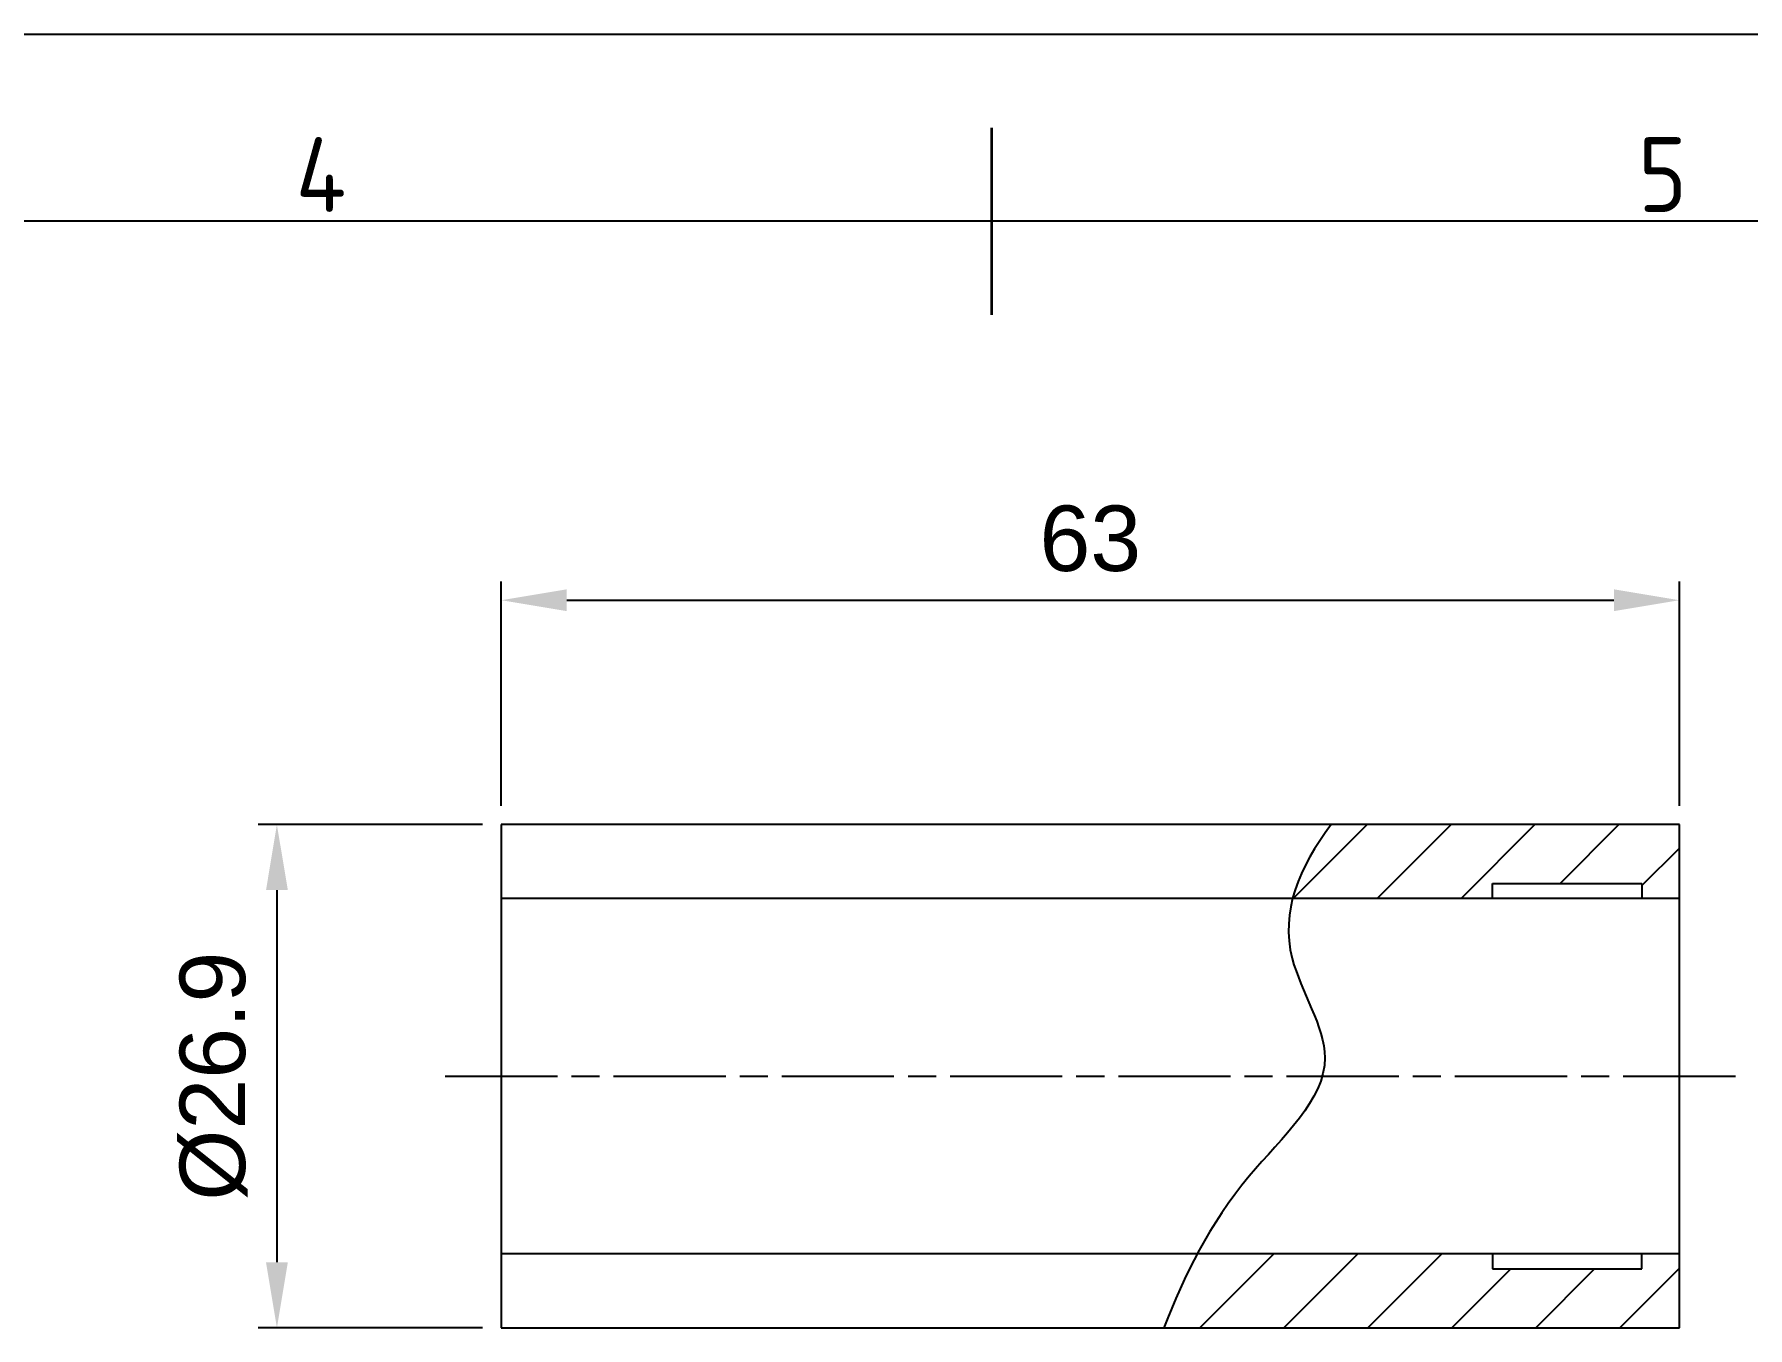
# Model space of a CAD drawing. Header units: millimetres. Extents: x 2729 to 3323, y 1345 to 1799.
# Drawn here: x 2975 to 3066.6, y 1729.4 to 1798.6 of the extents above; entities that cross this region are included whole.
import ezdxf
from ezdxf.enums import TextEntityAlignment as Align

# ---------------------------------------------------------------- set-up
doc = ezdxf.new("R2010")
doc.units = ezdxf.units.MM
doc.header["$LTSCALE"] = 0.5
doc.linetypes.add('AM_ISO08W050', pattern=[18, 12, -1.5, 3, -1.5])
doc.linetypes.add('HIDDEN', pattern=[9.525, 6.35, -3.175])
for name, color, linetype, lineweight in [('AM_5', 3, 'Continuous', 25), ('AM_7', 4, 'AM_ISO08W050', 25), ('AM_BOR', 7, 'Continuous', 50)]:
    doc.layers.add(name, color=color, linetype=linetype, lineweight=lineweight)
doc.styles.add('ACISOTS', font='isocp.shx')
doc.styles.get("Standard").update_dxf_attribs({"font": 'arial.ttf'})
doc.dimstyles.new('AM_ISO$0', dxfattribs={"dimtxt": 3.5, "dimasz": 3.5, "dimexe": 1, "dimexo": 1, "dimgap": 1.5, "dimtad": 1, "dimdsep": 46, "dimtxsty": 'Standard', "dimcen": 0, "dimclrd": 256, "dimclre": 256, "dimclrt": 2, "dimadec": 0, "dimazin": 2, "dimtp": 0.1, "dimtm": 0.1, "dimtfac": 0.71, "dimtdec": 3, "dimtmove": 0, "dimatfit": 3, "dimfxl": 1, "dimlwd": -1, "dimlwe": -1, "dimarcsym": 1})

# ---------------------------------------------------------------- blocks, each defined once
blk = doc.blocks.new('ISO_A2')
blk.add_line((584, 410), (10, 410))
at = {"layer": 'AM_BOR', "color": 1, "lineweight": 25}
blk.add_line((0, 420), (594, 420), dxfattribs=at)
at = {"layer": 'AM_BOR', "color": 2, "lineweight": 35}
blk.add_line((297, 405), (297, 415), dxfattribs=at)
at = {"layer": 'AM_BOR', "color": 1, "lineweight": 25, "style": 'ACISOTS'}
for s, p in [('4', (261.125, 412.5)), ('5', (332.875, 412.5))]:
    blk.add_text(s, height=4, dxfattribs=at).set_placement(p, align=Align.MIDDLE)
blk = doc.blocks.new('*D81')
at = {"layer": 'AM_5', "linetype": 'ByBlock', "transparency": 16777216}
for p, q in [((2998.931, 1756.335), (2986.931, 1756.335)), ((2987.931, 1752.835), (2987.931, 1732.935)), ((2998.931, 1729.435), (2986.931, 1729.435))]:
    blk.add_line(p, q, dxfattribs=at)
at = {"layer": 'AM_5', "transparency": 16777216}
for points in [[(2987.348, 1752.835), (2988.515, 1752.835), (2987.931, 1756.335)], [(2987.348, 1732.935), (2988.515, 1732.935), (2987.931, 1729.435)]]:
    blk.add_solid(points, dxfattribs=at)
at = {"layer": 'Defpoints', "color": 0, "transparency": 16777216}
for p in [(2999.931, 1756.335), (2987.931, 1729.435), (2999.931, 1729.435)]:
    blk.add_point(p, dxfattribs=at)
at = {"layer": 'AM_5', "color": 2, "transparency": 16777216, "insert": (2984.547, 1742.885), "char_height": 3.5, "attachment_point": 5, "rotation": 90}
blk.add_mtext('%%C26.9', dxfattribs=at)
blk = doc.blocks.new('*D82')
at = {"layer": 'AM_5', "linetype": 'ByBlock', "transparency": 16777216}
for p, q in [((2999.931, 1757.335), (2999.931, 1769.335)), ((3062.931, 1757.335), (3062.931, 1769.335)), ((3003.431, 1768.335), (3059.431, 1768.335))]:
    blk.add_line(p, q, dxfattribs=at)
at = {"layer": 'AM_5', "transparency": 16777216}
for points in [[(3003.431, 1768.919), (3003.431, 1767.752), (2999.931, 1768.335)], [(3059.431, 1768.919), (3059.431, 1767.752), (3062.931, 1768.335)]]:
    blk.add_solid(points, dxfattribs=at)
at = {"layer": 'Defpoints', "color": 0, "transparency": 16777216}
for p in [(3062.931, 1768.335), (2999.931, 1756.335), (3062.931, 1756.335)]:
    blk.add_point(p, dxfattribs=at)
at = {"layer": 'AM_5', "color": 2, "transparency": 16777216, "insert": (3031.431, 1771.624), "char_height": 3.5, "attachment_point": 5}
blk.add_mtext('63', dxfattribs=at)

msp = doc.modelspace()

# ---------------------------------------------------------------- hatches: boundary and pattern name
h = msp.add_hatch()
h.set_pattern_fill('ANSI31', color=256)
h.set_pattern_definition([(45, (-407.2132, 103.432), (-2.245064, 2.245064), [])])
edge = h.paths.add_edge_path()
edge.add_line((3052.931, 1752.385), (3052.931, 1753.185))
edge.add_line((3052.931, 1753.185), (3060.931, 1753.185))
edge.add_line((3060.931, 1753.185), (3060.931, 1752.385))
edge.add_line((3060.931, 1752.385), (3062.931, 1752.385))
edge.add_line((3062.931, 1752.385), (3062.931, 1756.335))
edge.add_line((3062.931, 1756.335), (3044.306, 1756.335))
edge.add_spline(control_points=[(3044.306, 1756.335), (3043.342, 1755.046), (3042.598, 1753.735), (3042.249, 1752.385)], knot_values=[5.639604, 5.639604, 5.639604, 5.639604, 10.116131, 10.116131, 10.116131, 10.116131], degree=3, periodic=0)
edge.add_line((3042.249, 1752.385), (3052.931, 1752.385))
edge = h.paths.add_edge_path()
edge.add_spline(control_points=[(3037.147, 1733.385), (3036.456, 1732.091), (3035.881, 1730.77), (3035.364, 1729.435)], knot_values=[31.479956, 31.479956, 31.479956, 31.479956, 35.849292, 35.849292, 35.849292, 35.849292], degree=3, periodic=0)
edge.add_line((3035.364, 1729.435), (3062.931, 1729.435))
edge.add_line((3062.931, 1729.435), (3062.931, 1733.385))
edge.add_line((3062.931, 1733.385), (3060.931, 1733.385))
edge.add_line((3060.931, 1733.385), (3060.931, 1732.585))
edge.add_line((3060.931, 1732.585), (3052.931, 1732.585))
edge.add_line((3052.931, 1732.585), (3052.931, 1733.385))
edge.add_line((3052.931, 1733.385), (3037.147, 1733.385))

# ---------------------------------------------------------------- linework, layer by layer
for p, q in [((2999.931, 1756.335), (2999.931, 1729.435)), ((3062.931, 1756.335), (2999.931, 1756.335)), ((3062.931, 1729.435), (3062.931, 1756.335)), ((3052.931, 1753.185), (3060.931, 1753.185)), ((3062.931, 1752.385), (2999.931, 1752.385)), ((3062.931, 1733.385), (2999.931, 1733.385)), ((3052.931, 1733.385), (3052.931, 1732.585)), ((3060.931, 1732.585), (3060.931, 1733.385)), ((3052.931, 1732.585), (3060.931, 1732.585)), ((2999.931, 1729.435), (3062.931, 1729.435))]:
    msp.add_line(p, q)
at = {"linetype": 'HIDDEN'}
for p, q in [((3052.931, 1752.385), (3052.931, 1753.185)), ((3060.931, 1753.185), (3060.931, 1752.385))]:
    msp.add_line(p, q, dxfattribs=at)
msp.add_open_spline([(3044.306, 1756.335), (3042.597, 1754.049), (3040.863, 1750.039), (3045.688, 1743.069), (3038.883, 1737.226), (3036.449, 1732.236), (3035.364, 1729.435)], degree=3, knots=[5.639604, 5.639604, 5.639604, 5.639604, 13.576326, 19.163088, 26.680269, 35.849292, 35.849292, 35.849292, 35.849292])
at = {"layer": 'AM_7'}
msp.add_line((2996.931, 1742.885), (3065.931, 1742.885), dxfattribs=at)

# ---------------------------------------------------------------- block references
at = {"lineweight": 0}
msp.add_blockref('ISO_A2', (2729.161, 1378.598), dxfattribs=at)

# ---------------------------------------------------------------- dimensions: what is measured, and where the dimension line sits
at = {"layer": 'AM_5'}
dim = msp.add_linear_dim(base=(3062.931, 1768.335), p1=(2999.931, 1756.335), p2=(3062.931, 1756.335), dimstyle='AM_ISO$0', override={"dimpost": ''}, dxfattribs=at)
dim.commit()
dim.dimension.update_dxf_attribs({"geometry": '*D82', "text_midpoint": (3031.431, 1771.624)})
dim = msp.add_linear_dim(base=(2987.931, 1729.435), p1=(2999.931, 1756.335), p2=(2999.931, 1729.435), angle=90, text='%%C<>', dimstyle='AM_ISO$0', override={"dimpost": ''}, dxfattribs=at)
dim.commit()
dim.dimension.update_dxf_attribs({"geometry": '*D81', "text_midpoint": (2984.547, 1742.885)})

doc.saveas('drawing.dxf')
